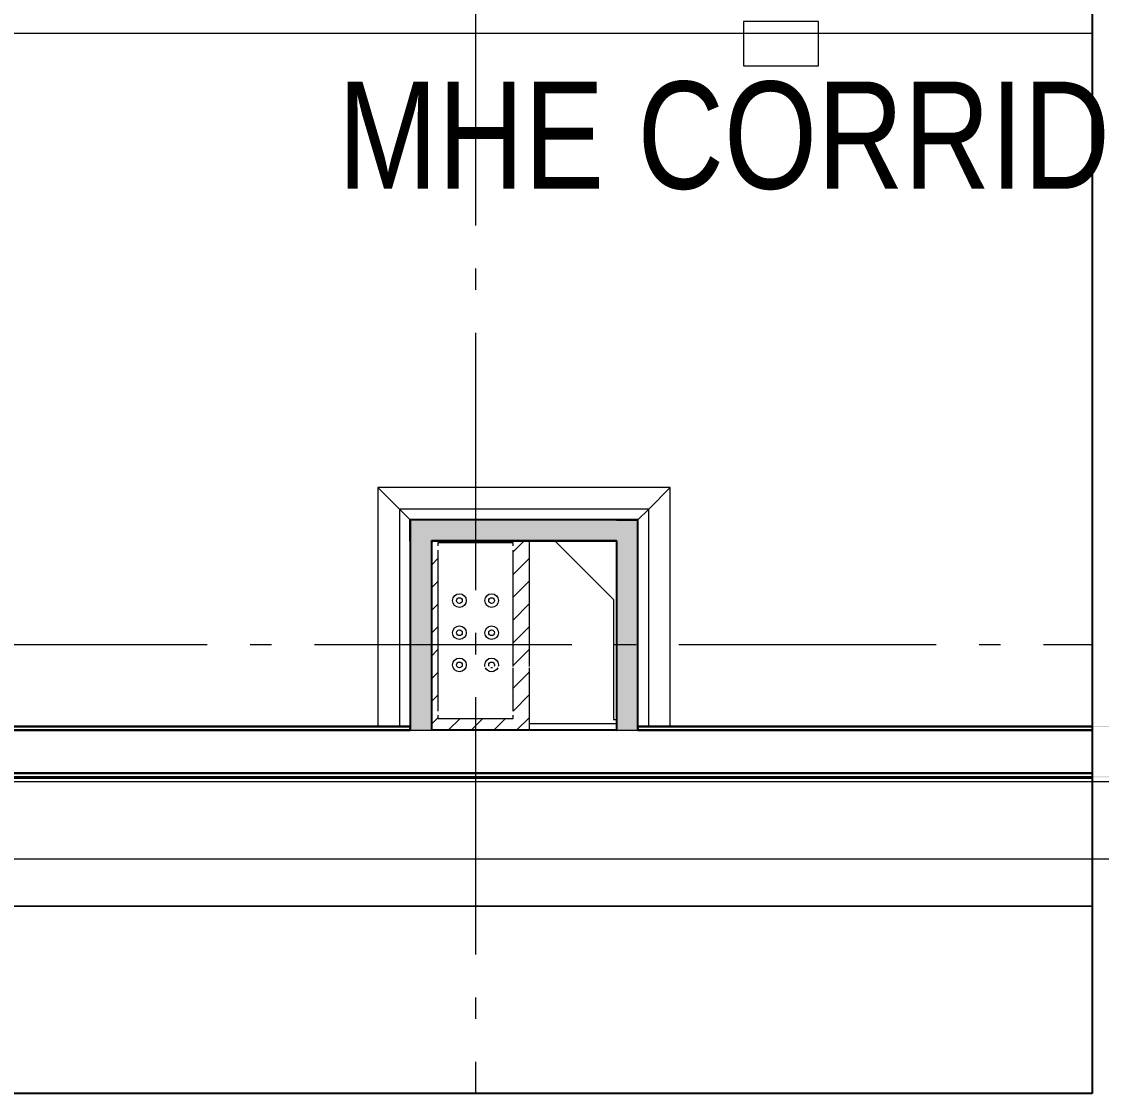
# Model space of a CAD drawing. Header units: millimetres. Extents: x -187347 to 135007, y -6415 to 292048.
# Drawn here: x -23057 to -18021, y -6038 to -1040 of the extents above; entities that cross this region are included whole.
import ezdxf

# ---------------------------------------------------------------- set-up
doc = ezdxf.new("R2010")
doc.units = ezdxf.units.MM
doc.header["$LTSCALE"] = 100
doc.linetypes.add('Z_LINE-CNTR', pattern=[17, 12, -2, 1, -2])
for name, color, linetype, lineweight in [('A-AREA-IDEN', 7, 'Continuous', 5), ('A-FLOR', 7, 'Continuous', 5), ('A-FLOR-IDEN', 11, 'Continuous', 5), ('A-WALL', 7, 'Continuous', 5), ('A-WALL-FNSH', 7, 'Continuous', 5), ('A-WALL-PATT', 7, 'Continuous', 5), ('S-BEAM', 7, 'Continuous', 5), ('S-COLS', 7, 'Continuous', 5), ('S-FSTN', 7, 'Continuous', 5), ('S-GRID', 7, 'Continuous', 5)]:
    doc.layers.add(name, color=color, linetype=linetype, lineweight=lineweight)
doc.layers.add('Tracklength', color=4, linetype='Continuous')
doc.styles.add('Arial_40', font='arial.ttf', dxfattribs={"width": 0.8, "height": 125})

# ---------------------------------------------------------------- blocks, each defined once
blk = doc.blocks.new('OCC_AR_ANN_Floor Tag_Type Mark - Type 1-3173967-BLOCK WORK - GROUND FLOOR PLAN - FOR SITE')
at = {"layer": 'A-FLOR-IDEN'}
for p, q in [((-3.5, 2.06), (-3.5, -2.06)), ((3.5, 2.06), (-3.5, 2.06)), ((3.5, -2.06), (3.5, 2.06)), ((-3.5, -2.06), (3.5, -2.06))]:
    blk.add_line(p, q, dxfattribs=at)
blk = doc.blocks.new('ODE_ST_M3_Base_Plate_Connection___Double_Row_14562_FREE_BOLT_LOD3 - BR630B-V289-BLOCK WORK - GROUND FLOOR PLAN - FOR SITE')
at = {"layer": 'S-FSTN'}
for p, q in [((-181.3, 410), (-181.3, 395)), ((168.7, 410), (-181.3, 410)), ((168.7, 395), (168.7, 410)), ((-181.3, 375), (-181.3, 173)), ((168.7, -375), (168.7, 375)), ((-181.3, 167), (-181.3, -375)), ((-181.3, -395), (-181.3, -410)), ((168.7, -410), (168.7, -395)), ((-181.3, -410), (168.7, -410))]:
    blk.add_line(p, q, dxfattribs=at)
blk = doc.blocks.new('Hex Head - 16mmØ BOLT-9650050-BLOCK WORK - GROUND FLOOR PLAN - FOR SITE')
at = {"layer": 'S-FSTN'}
for radius, start, end in [(31.7, 0, 180), (13.5, 0, 180), (31.7, 180, 360), (13.5, 180, 360)]:
    blk.add_arc((9.5, 0), radius, start, end, dxfattribs=at)
blk = doc.blocks.new('Hex Head - 30mmØ BOLT-30457600-BLOCK WORK - GROUND FLOOR PLAN - FOR SITE')
at = {"layer": 'S-FSTN'}
for radius, start, end in [(31.7, 0, 180), (13.5, 0, 180), (31.7, 180, 360), (13.5, 180, 360)]:
    blk.add_arc((9.5, 0), radius, start, end, dxfattribs=at)
blk = doc.blocks.new('Hex Head - 30mmØ BOLT-V288-BLOCK WORK - GROUND FLOOR PLAN - FOR SITE')
at = {"layer": 'S-FSTN'}
for radius, start, end in [(31.7, 0, 180), (13.5, 0, 180), (31.8, 180, 192.7776), (31.7, 204.3683, 335.6317), (13.5, 180, 210), (13.5, 255, 285), (13.5, 330, 360), (31.7, 347.2224, 360)]:
    blk.add_arc((9.5, 0), radius, start, end, dxfattribs=at)

msp = doc.modelspace()

# ---------------------------------------------------------------- hatches: boundary and pattern name
at = {"layer": 'A-WALL-PATT', "true_color": 0xb8ffa6}
h = msp.add_hatch(color=71, dxfattribs=at)
h.paths.add_polyline_path([(-21244.1, -4325), (-21244.1, -3463), (-21244.9, -3463), (-21244.9, -4325)])
h.paths.add_polyline_path([(-21244.1, -3462.2), (-21244.1, -3363.8), (-21244.9, -3363.8), (-21244.9, -3462.2)])
h = msp.add_hatch(color=71, dxfattribs=at)
h.paths.add_polyline_path([(-20281.1, -3363.8), (-20182.7, -3363.8), (-20182.7, -3363), (-20281.1, -3363)])
h.paths.add_polyline_path([(-21244.1, -3363.8), (-20281.9, -3363.8), (-20281.9, -3363), (-21244.1, -3363)])
at = {"layer": 'A-WALL-PATT'}
h = msp.add_hatch(dxfattribs=at)
h.set_pattern_fill('FP_580', color=256, angle=67.3801, style=0, pattern_type=2)
h.set_pattern_definition([(67.38, (-20759.314, -3443.189), (0.0003, 50.7995), [13.208, -647.192]), (67.38, (-20708.514, -3443.189), (0.0003, 50.79954), [13.208, -647.192]), (67.38, (-20657.714, -3443.188), (0.0003, 50.79954), [13.208, -647.192]), (67.38, (-20606.914, -3443.19), (0.0003, 50.79954), [13.208, -647.192]), (67.38, (-20556.114, -3443.19), (0.0003, 50.79954), [13.208, -647.192]), (112.249, (-20716.643, -3443.189), (0.00024, 50.8004), [12.075, -1195.427]), (112.249, (-20665.842, -3443.19), (0.00024, 50.8004), [12.075, -1195.427]), (112.249, (-20615.042, -3443.189), (0.00024, 50.80037), [12.075, -1195.427]), (112.249, (-20564.243, -3443.19), (0.00024, 50.80037), [12.075, -1195.427]), (112.249, (-20513.442, -3443.189), (0.00024, 50.80037), [12.075, -1195.427]), (112.249, (-20462.642, -3443.19), (0.00024, 50.80037), [12.075, -1195.427]), (112.2491, (-20411.842, -3443.189), (0.00024, 50.80037), [12.075, -1195.427]), (112.2491, (-20361.042, -3443.19), (0.00024, 50.80037), [12.075, -1195.427]), (112.2491, (-20310.242, -3443.189), (0.00024, 50.80037), [12.075, -1195.427]), (247.751, (-20729.342, -3432.013), (-0.0005, 50.8004), [12.075, -1195.427]), (247.751, (-20678.542, -3432.013), (-0.0005, 50.8004), [12.075, -1195.427]), (247.751, (-20627.742, -3432.012), (-0.0005, 50.80037), [12.075, -1195.427]), (247.751, (-20576.942, -3432.013), (-0.0005, 50.80037), [12.075, -1195.427]), (247.751, (-20526.142, -3432.013), (-0.0005, 50.80037), [12.075, -1195.427]), (247.751, (-20475.343, -3432.013), (-0.0005, 50.80037), [12.075, -1195.427]), (247.7511, (-20424.542, -3432.013), (-0.00048, 50.80037), [12.075, -1195.427]), (247.7511, (-20373.742, -3432.013), (-0.00048, 50.80037), [12.075, -1195.427]), (247.7511, (-20322.943, -3432.013), (-0.00048, 50.80037), [12.075, -1195.427]), (292.62, (-20747.122, -3430.997), (-0.00055, 50.79954), [13.208, -647.192]), (292.62, (-20696.322, -3430.997), (-0.00055, 50.79954), [13.208, -647.192]), (292.62, (-20645.523, -3430.997), (-0.00055, 50.79954), [13.208, -647.192]), (292.62, (-20594.722, -3430.997), (-0.00055, 50.79954), [13.208, -647.192]), (292.62, (-20543.922, -3430.997), (-0.00055, 50.79954), [13.208, -647.192]), (81.8701, (-20761.854, -3451.825), (-7e-05, 50.79954), [3.592, -355.618]), (68.1986, (-20761.346, -3448.269), (-0.0002, 50.8005), [5.471, -268.095]), (68.1986, (-20710.547, -3448.27), (-0.0002, 50.8005), [5.471, -268.095]), (291.801, (-20742.042, -3443.189), (0.0004, 50.8005), [5.471, -268.095]), (291.801, (-20691.242, -3443.19), (0.0004, 50.8005), [5.471, -268.095]), (278.1301, (-20740.01, -3448.269), (-0.00017, 50.79954), [3.592, -355.618]), (278.1301, (-20761.854, -3451.825), (-0.00017, 50.79954), [3.592, -355.618]), (296.565, (-20761.347, -3455.38), (-0.0005, 50.7999), [3.408, -110.184]), (315, (-20759.822, -3458.43), (-0.0001, 50.8), [3.592, -68.25]), (326.31, (-20757.282, -3460.97), (-0.0005, 50.8), [1.832, -181.33]), (326.31, (-20706.483, -3460.97), (-0.0005, 50.8), [1.832, -181.33]), (326.31, (-20655.68, -3460.97), (-0.0005, 50.8), [1.832, -181.33]), (341.565, (-20755.76, -3461.985), (0.0002, 50.8), [1.676, -158.967]), (341.565, (-20704.96, -3461.985), (0.0002, 50.7998), [1.676, -158.967]), (341.565, (-20654.16, -3461.985), (0.0002, 50.7998), [1.676, -158.967]), (341.565, (-20754.234, -3462.493), (0.0002, 50.8), [1.676, -158.967]), (341.565, (-20703.434, -3462.493), (0.0002, 50.7998), [1.676, -158.967]), (341.565, (-20652.635, -3462.493), (0.0002, 50.7998), [1.676, -158.967]), (0.0001, (-20752.71, -3463), (-0.0001, 50.8), [4.064, -46.736]), (18.435, (-20748.646, -3463), (-0.0005, 50.8), [1.676, -158.967]), (18.435, (-20697.846, -3463), (-0.0005, 50.7998), [1.676, -158.967]), (18.435, (-20647.046, -3463), (-0.0005, 50.7998), [1.676, -158.967]), (18.435, (-20747.12, -3462.493), (-0.0005, 50.8), [1.676, -158.967]), (18.435, (-20696.32, -3462.493), (-0.0005, 50.7998), [1.676, -158.967]), (18.435, (-20645.52, -3462.493), (-0.0005, 50.7998), [1.676, -158.967]), (33.69, (-20745.6, -3461.985), (0.0002, 50.8), [1.832, -181.33]), (33.69, (-20694.8, -3461.985), (0.0002, 50.8), [1.832, -181.33]), (33.69, (-20643.998, -3461.985), (0.0002, 50.8), [1.832, -181.33]), (45, (-20744.074, -3460.97), (-0.0001, 50.8), [3.592, -68.25]), (63.435, (-20741.534, -3458.43), (0.0003, 50.7999), [3.408, -110.184]), (81.8701, (-20740.01, -3455.381), (-7e-05, 50.79954), [3.592, -355.618]), (81.8701, (-20736.454, -3451.825), (-7e-05, 50.79954), [3.592, -355.618]), (68.1986, (-20735.946, -3448.269), (-0.0002, 50.8005), [5.471, -268.095]), (68.1986, (-20685.146, -3448.268), (-0.0002, 50.8005), [5.471, -268.095]), (291.801, (-20716.643, -3443.189), (0.0004, 50.8005), [5.471, -268.095]), (291.801, (-20665.842, -3443.19), (0.0004, 50.8005), [5.471, -268.095]), (278.1301, (-20714.61, -3448.269), (-0.00017, 50.79954), [3.592, -355.618]), (278.1301, (-20736.454, -3451.825), (-0.00017, 50.79954), [3.592, -355.618]), (296.565, (-20735.946, -3455.381), (-0.0005, 50.7999), [3.408, -110.184]), (315, (-20734.42, -3458.43), (-0.0001, 50.8), [3.592, -68.25]), (326.31, (-20731.882, -3460.97), (-0.0005, 50.8), [1.832, -181.33]), (326.31, (-20681.082, -3460.97), (-0.0005, 50.8), [1.832, -181.33]), (326.31, (-20630.28, -3460.97), (-0.0005, 50.8), [1.832, -181.33]), (341.565, (-20730.36, -3461.985), (0.0002, 50.7998), [1.676, -158.967]), (341.565, (-20679.56, -3461.985), (0.0002, 50.7998), [1.676, -158.967]), (341.565, (-20628.76, -3461.985), (0.0002, 50.7998), [1.676, -158.967]), (341.565, (-20728.834, -3462.493), (0.0002, 50.7998), [1.676, -158.967]), (341.565, (-20678.034, -3462.493), (0.0002, 50.7998), [1.676, -158.967]), (341.565, (-20627.234, -3462.49), (0.0002, 50.7998), [1.676, -158.967]), (0.0001, (-20727.31, -3463), (-0.0001, 50.8), [4.064, -46.736]), (18.435, (-20723.247, -3463), (-0.0005, 50.7998), [1.676, -158.967]), (18.435, (-20672.446, -3463), (-0.0005, 50.7998), [1.676, -158.967]), (18.435, (-20621.646, -3463), (-0.0005, 50.7998), [1.676, -158.967]), (18.435, (-20721.72, -3462.493), (-0.0005, 50.7998), [1.676, -158.967]), (18.435, (-20670.922, -3462.493), (-0.0005, 50.7998), [1.676, -158.967]), (18.435, (-20620.123, -3462.493), (-0.0005, 50.7998), [1.676, -158.967]), (33.69, (-20720.2, -3461.985), (0.0002, 50.8), [1.832, -181.33]), (33.69, (-20669.4, -3461.984), (0.0002, 50.8), [1.832, -181.33]), (33.69, (-20618.6, -3461.985), (0.0002, 50.8), [1.832, -181.33]), (45, (-20718.674, -3460.97), (-0.0001, 50.8), [3.592, -68.25]), (63.435, (-20716.134, -3458.429), (0.0003, 50.7999), [3.408, -110.184]), (81.8701, (-20714.6106, -3455.381), (-7e-05, 50.79954), [3.592, -355.618]), (81.8701, (-20749.1546, -3423.377), (-7e-05, 50.79954), [3.592, -355.618]), (63.435, (-20748.646, -3419.821), (0.0003, 50.7999), [3.408, -110.184]), (45, (-20747.122, -3416.773), (-0.0001, 50.8), [3.592, -68.25]), (33.69, (-20744.58, -3414.233), (0.0002, 50.8), [1.832, -181.33]), (33.69, (-20693.782, -3414.233), (0.0002, 50.8), [1.832, -181.33]), (33.69, (-20642.983, -3414.233), (0.0002, 50.8), [1.832, -181.33]), (18.435, (-20743.06, -3413.217), (-0.0005, 50.8), [1.676, -158.967]), (18.435, (-20692.26, -3413.217), (-0.0005, 50.7998), [1.676, -158.967]), (18.435, (-20641.46, -3413.217), (-0.0005, 50.7998), [1.676, -158.967]), (18.435, (-20741.534, -3412.71), (-0.0005, 50.8), [1.676, -158.967]), (18.435, (-20690.735, -3412.71), (-0.0005, 50.7998), [1.676, -158.967]), (18.435, (-20639.934, -3412.71), (-0.0005, 50.7998), [1.676, -158.967]), (0.0001, (-20740.01, -3412.2), (-0.0001, 50.8), [4.064, -46.736]), (341.565, (-20735.946, -3412.2), (0.0002, 50.8), [1.676, -158.967]), (341.565, (-20685.146, -3412.2), (0.0002, 50.7998), [1.676, -158.967]), (341.565, (-20634.346, -3412.2), (0.0002, 50.7998), [1.676, -158.967]), (341.565, (-20734.42, -3412.71), (0.0002, 50.8), [1.676, -158.967]), (341.565, (-20683.623, -3412.71), (0.0002, 50.7998), [1.676, -158.967]), (341.565, (-20632.82, -3412.71), (0.0002, 50.7998), [1.676, -158.967]), (326.31, (-20732.9, -3413.217), (-0.0005, 50.8), [1.832, -181.33]), (326.31, (-20682.1, -3413.216), (-0.0005, 50.8), [1.832, -181.33]), (326.31, (-20631.3, -3413.217), (-0.0005, 50.8), [1.832, -181.33]), (315, (-20731.374, -3414.233), (-0.0001, 50.8), [3.592, -68.25]), (296.565, (-20728.834, -3416.773), (-0.0005, 50.7999), [3.408, -110.184]), (278.1301, (-20727.3106, -3419.821), (-0.00017, 50.79954), [3.592, -355.618]), (278.1301, (-20749.1546, -3423.377), (-0.00017, 50.79954), [3.592, -355.618]), (290.556, (-20748.646, -3426.933), (-0.0003, 50.8004), [4.34, -429.695]), (290.556, (-20697.846, -3426.933), (-0.0003, 50.8004), [4.34, -429.695]), (290.556, (-20647.046, -3426.933), (-0.0003, 50.8004), [4.34, -429.695]), (68.1986, (-20729.342, -3432.013), (-0.0002, 50.8005), [5.471, -268.095]), (68.1986, (-20678.542, -3432.013), (-0.0002, 50.8005), [5.471, -268.095]), (81.8701, (-20727.31, -3426.9335), (-7e-05, 50.79954), [3.592, -355.618]), (0.0001, (-20763.38, -3412.2), (-0.0001, 50.8), [2.032, -48.768]), (341.565, (-20761.346, -3412.2), (0.0002, 50.8), [1.676, -158.967]), (341.565, (-20710.546, -3412.2), (0.0002, 50.7998), [1.676, -158.967]), (341.565, (-20659.747, -3412.2), (0.0002, 50.7998), [1.676, -158.967]), (341.565, (-20759.82, -3412.71), (0.0002, 50.8), [1.676, -158.967]), (341.565, (-20709.02, -3412.71), (0.0002, 50.7998), [1.676, -158.967]), (341.565, (-20658.222, -3412.71), (0.0002, 50.7998), [1.676, -158.967]), (326.31, (-20758.3, -3413.217), (-0.0005, 50.8), [1.832, -181.33]), (326.31, (-20707.5, -3413.217), (-0.0005, 50.8), [1.832, -181.33]), (326.31, (-20656.698, -3413.217), (-0.0005, 50.8), [1.832, -181.33]), (315, (-20756.774, -3414.233), (-0.0001, 50.8), [3.592, -68.25]), (296.565, (-20754.234, -3416.773), (-0.0005, 50.7999), [3.408, -110.184]), (278.1301, (-20752.71, -3419.821), (-0.00017, 50.79954), [3.592, -355.618]), (69.444, (-20754.234, -3430.997), (7e-05, 50.8004), [4.34, -429.695]), (69.444, (-20703.434, -3430.997), (7e-05, 50.8004), [4.34, -429.695]), (69.444, (-20652.634, -3430.996), (7e-05, 50.8004), [4.34, -429.695]), (81.8701, (-20752.71, -3426.933), (-7e-05, 50.79954), [3.592, -355.618]), (81.8701, (-20723.7544, -3423.3764), (-7e-05, 50.79954), [3.592, -355.618]), (63.435, (-20723.246, -3419.821), (0.0003, 50.7999), [3.408, -110.184]), (45, (-20721.722, -3416.773), (-0.0001, 50.8), [3.592, -68.25]), (33.69, (-20719.18, -3414.233), (0.0002, 50.8), [1.832, -181.33]), (33.69, (-20668.382, -3414.233), (0.0002, 50.8), [1.832, -181.33]), (33.69, (-20617.582, -3414.232), (0.0002, 50.8), [1.832, -181.33]), (18.435, (-20717.66, -3413.217), (-0.0005, 50.7998), [1.676, -158.967]), (18.435, (-20666.86, -3413.217), (-0.0005, 50.7998), [1.676, -158.967]), (18.435, (-20616.06, -3413.216), (-0.0005, 50.7998), [1.676, -158.967]), (18.435, (-20716.134, -3412.71), (-0.0005, 50.7998), [1.676, -158.967]), (18.435, (-20665.334, -3412.71), (-0.0005, 50.7998), [1.676, -158.967]), (18.435, (-20614.534, -3412.71), (-0.0005, 50.7998), [1.676, -158.967]), (0.0001, (-20714.61, -3412.2), (-0.0001, 50.8), [2.032, -48.768]), (278.1301, (-20723.7544, -3423.3764), (-0.00017, 50.79954), [3.592, -355.618]), (291.801, (-20723.246, -3426.933), (0.0004, 50.8005), [5.471, -268.095]), (291.801, (-20672.447, -3426.933), (0.0004, 50.8005), [5.471, -268.095])])
h.paths.add_polyline_path([(-20281.1, -3462.2), (-20281.1, -3363.8), (-21244.1, -3363.8), (-21244.1, -3462.2), (-20281.9, -3462.2)])
h = msp.add_hatch(dxfattribs=at)
h.set_pattern_fill('FP_581', color=256, angle=67.3801, style=0, pattern_type=2)
h.set_pattern_definition([(337.38, (-20262.066, -3858.065), (50.79954, -0.0003), [13.208, -647.192]), (337.38, (-20262.066, -3908.865), (50.79954, -0.0003), [13.208, -647.192]), (337.38, (-20262.066, -3959.665), (50.79954, -0.0003), [13.208, -647.192]), (337.38, (-20262.066, -4010.464), (50.79954, -0.0003), [13.208, -647.192]), (337.38, (-20262.066, -4061.265), (50.79954, -0.0003), [13.208, -647.192]), (22.249, (-20262.066, -3900.737), (50.8004, -0.00024), [12.075, -1195.427]), (22.249, (-20262.066, -3951.536), (50.8004, -0.00024), [12.075, -1195.427]), (22.249, (-20262.066, -4002.337), (50.80037, -0.00024), [12.075, -1195.427]), (22.249, (-20262.067, -4053.137), (50.80037, -0.00024), [12.075, -1195.427]), (22.249, (-20262.066, -4103.937), (50.80037, -0.00024), [12.075, -1195.427]), (22.249, (-20262.067, -4154.737), (50.80037, -0.00024), [12.075, -1195.427]), (22.2491, (-20262.066, -4205.537), (50.80037, -0.00024), [12.075, -1195.427]), (22.2491, (-20262.066, -4256.337), (50.80037, -0.00024), [12.075, -1195.427]), (22.2491, (-20262.066, -4307.137), (50.80037, -0.00024), [12.075, -1195.427]), (157.751, (-20250.89, -3888.037), (50.8004, 0.0005), [12.075, -1195.427]), (157.751, (-20250.89, -3938.837), (50.8004, 0.0005), [12.075, -1195.427]), (157.751, (-20250.89, -3989.637), (50.80037, 0.0005), [12.075, -1195.427]), (157.751, (-20250.89, -4040.436), (50.80037, 0.0005), [12.075, -1195.427]), (157.751, (-20250.89, -4091.237), (50.80037, 0.0005), [12.075, -1195.427]), (157.751, (-20250.89, -4142.037), (50.80037, 0.0005), [12.075, -1195.427]), (157.7511, (-20250.89, -4192.836), (50.80037, 0.00048), [12.075, -1195.427]), (157.7511, (-20250.89, -4243.637), (50.80037, 0.00048), [12.075, -1195.427]), (157.7511, (-20250.89, -4294.437), (50.80037, 0.00048), [12.075, -1195.427]), (202.62, (-20249.874, -3870.257), (50.79954, 0.00055), [13.208, -647.192]), (202.62, (-20249.874, -3921.057), (50.79954, 0.00055), [13.208, -647.192]), (202.62, (-20249.874, -3971.857), (50.79954, 0.00055), [13.208, -647.192]), (202.62, (-20249.874, -4022.656), (50.79954, 0.00055), [13.208, -647.192]), (202.62, (-20249.874, -4073.457), (50.79954, 0.00055), [13.208, -647.192]), (351.8701, (-20270.7024, -3855.5254), (50.79954, 7e-05), [3.592, -355.618]), (338.198, (-20267.146, -3856.033), (50.8005, -0.0002), [5.471, -268.095]), (338.198, (-20267.147, -3906.833), (50.8005, -0.0002), [5.471, -268.095]), (201.801, (-20262.066, -3875.337), (50.8005, -0.0004), [5.471, -268.095]), (201.801, (-20262.066, -3926.137), (50.8005, -0.0004), [5.471, -268.095]), (188.1301, (-20267.1464, -3877.3694), (50.79954, 0.00017), [3.592, -355.618]), (188.1301, (-20270.7024, -3855.5254), (50.79954, 0.00017), [3.592, -355.618]), (206.565, (-20274.258, -3856.033), (50.7999, 0.0005), [3.408, -110.184]), (225, (-20277.306, -3857.557), (50.8, 0.0001), [3.592, -68.25]), (236.31, (-20279.846, -3860.097), (50.8, 0.0005), [1.832, -181.33]), (236.31, (-20279.847, -3910.897), (50.8, 0.0005), [1.832, -181.33]), (236.31, (-20279.846, -3961.697), (50.8, 0.0005), [1.832, -181.33]), (251.565, (-20280.86, -3861.62), (50.8, -0.0002), [1.676, -158.967]), (251.565, (-20280.86, -3912.42), (50.7998, -0.0002), [1.676, -158.967]), (251.565, (-20280.86, -3963.22), (50.7998, -0.0002), [1.676, -158.967]), (251.565, (-20281.37, -3863.144), (50.8, -0.0002), [1.676, -158.967]), (251.565, (-20281.37, -3913.945), (50.7998, -0.0002), [1.676, -158.967]), (251.565, (-20281.37, -3964.745), (50.7998, -0.0002), [1.676, -158.967]), (270, (-20281.88, -3864.67), (50.8, 0.0001), [4.064, -46.736]), (288.435, (-20281.88, -3868.733), (50.8, 0.0005), [1.676, -158.967]), (288.435, (-20281.88, -3919.533), (50.7998, 0.0005), [1.676, -158.967]), (288.435, (-20281.88, -3970.333), (50.7998, 0.0005), [1.676, -158.967]), (288.435, (-20281.37, -3870.257), (50.8, 0.0005), [1.676, -158.967]), (288.435, (-20281.37, -3921.057), (50.7998, 0.0005), [1.676, -158.967]), (288.435, (-20281.37, -3971.857), (50.7998, 0.0005), [1.676, -158.967]), (303.69, (-20280.862, -3871.78), (50.8, -0.0002), [1.832, -181.33]), (303.69, (-20280.863, -3922.58), (50.8, -0.0002), [1.832, -181.33]), (303.69, (-20280.86, -3973.38), (50.8, -0.0002), [1.832, -181.33]), (315, (-20279.846, -3873.305), (50.8, 0.0001), [3.592, -68.25]), (333.435, (-20277.306, -3875.844), (50.7999, -0.0003), [3.408, -110.184]), (351.8701, (-20274.258, -3877.369), (50.79954, 7e-05), [3.592, -355.618]), (351.8701, (-20270.7026, -3880.925), (50.79954, 7e-05), [3.592, -355.618]), (338.198, (-20267.146, -3881.433), (50.8005, -0.0002), [5.471, -268.095]), (338.198, (-20267.146, -3932.233), (50.8005, -0.0002), [5.471, -268.095]), (201.801, (-20262.066, -3900.737), (50.8005, -0.0004), [5.471, -268.095]), (201.801, (-20262.066, -3951.536), (50.8005, -0.0004), [5.471, -268.095]), (188.1301, (-20267.1466, -3902.769), (50.79954, 0.00017), [3.592, -355.618]), (188.1301, (-20270.7026, -3880.925), (50.79954, 0.00017), [3.592, -355.618]), (206.565, (-20274.258, -3881.433), (50.7999, 0.0005), [3.408, -110.184]), (225, (-20277.306, -3882.957), (50.8, 0.0001), [3.592, -68.25]), (236.31, (-20279.846, -3885.497), (50.8, 0.0005), [1.832, -181.33]), (236.31, (-20279.846, -3936.297), (50.8, 0.0005), [1.832, -181.33]), (236.31, (-20279.846, -3987.097), (50.8, 0.0005), [1.832, -181.33]), (251.565, (-20280.862, -3887.02), (50.7998, -0.0002), [1.676, -158.967]), (251.565, (-20280.86, -3937.82), (50.7998, -0.0002), [1.676, -158.967]), (251.565, (-20280.863, -3988.62), (50.7998, -0.0002), [1.676, -158.967]), (251.565, (-20281.37, -3888.545), (50.7998, -0.0002), [1.676, -158.967]), (251.565, (-20281.37, -3939.345), (50.7998, -0.0002), [1.676, -158.967]), (251.565, (-20281.37, -3990.145), (50.7998, -0.0002), [1.676, -158.967]), (270, (-20281.88, -3890.07), (50.8, 0.0001), [4.064, -46.736]), (288.435, (-20281.88, -3894.133), (50.7998, 0.0005), [1.676, -158.967]), (288.435, (-20281.88, -3944.93), (50.7998, 0.0005), [1.676, -158.967]), (288.435, (-20281.88, -3995.733), (50.7998, 0.0005), [1.676, -158.967]), (288.435, (-20281.37, -3895.657), (50.7998, 0.0005), [1.676, -158.967]), (288.435, (-20281.37, -3946.457), (50.7998, 0.0005), [1.676, -158.967]), (288.435, (-20281.37, -3997.257), (50.7998, 0.0005), [1.676, -158.967]), (303.69, (-20280.862, -3897.18), (50.8, -0.0002), [1.832, -181.33]), (303.69, (-20280.86, -3947.98), (50.8, -0.0002), [1.832, -181.33]), (303.69, (-20280.862, -3998.78), (50.8, -0.0002), [1.832, -181.33]), (315, (-20279.846, -3898.705), (50.8, 0.0001), [3.592, -68.25]), (333.435, (-20277.306, -3901.245), (50.7999, -0.0003), [3.408, -110.184]), (351.8701, (-20274.2585, -3902.769), (50.79954, 7e-05), [3.592, -355.618]), (351.8701, (-20242.2545, -3868.225), (50.79954, 7e-05), [3.592, -355.618]), (333.435, (-20238.698, -3868.733), (50.7999, -0.0003), [3.408, -110.184]), (315, (-20235.65, -3870.257), (50.8, 0.0001), [3.592, -68.25]), (303.69, (-20233.11, -3872.796), (50.8, -0.0002), [1.832, -181.33]), (303.69, (-20233.11, -3923.597), (50.8, -0.0002), [1.832, -181.33]), (303.69, (-20233.11, -3974.397), (50.8, -0.0002), [1.832, -181.33]), (288.435, (-20232.094, -3874.32), (50.8, 0.0005), [1.676, -158.967]), (288.435, (-20232.094, -3925.12), (50.7998, 0.0005), [1.676, -158.967]), (288.435, (-20232.095, -3975.92), (50.7998, 0.0005), [1.676, -158.967]), (288.435, (-20231.586, -3875.845), (50.8, 0.0005), [1.676, -158.967]), (288.435, (-20231.586, -3926.645), (50.7998, 0.0005), [1.676, -158.967]), (288.435, (-20231.586, -3977.444), (50.7998, 0.0005), [1.676, -158.967]), (270, (-20231.08, -3877.37), (50.8, 0.0001), [4.064, -46.736]), (251.565, (-20231.08, -3881.433), (50.8, -0.0002), [1.676, -158.967]), (251.565, (-20231.08, -3932.233), (50.7998, -0.0002), [1.676, -158.967]), (251.565, (-20231.08, -3983.033), (50.7998, -0.0002), [1.676, -158.967]), (251.565, (-20231.586, -3882.957), (50.7998, -0.0002), [1.676, -158.967]), (251.565, (-20231.587, -3933.757), (50.7998, -0.0002), [1.676, -158.967]), (251.565, (-20231.586, -3984.557), (50.7998, -0.0002), [1.676, -158.967]), (236.31, (-20232.094, -3884.48), (50.8, 0.0005), [1.832, -181.33]), (236.31, (-20232.094, -3935.28), (50.8, 0.0005), [1.832, -181.33]), (236.31, (-20232.094, -3986.08), (50.8, 0.0005), [1.832, -181.33]), (225, (-20233.11, -3886.004), (50.8, 0.0001), [3.592, -68.25]), (206.565, (-20235.65, -3888.545), (50.7999, 0.0005), [3.408, -110.184]), (188.1301, (-20238.6985, -3890.069), (50.79954, 0.00017), [3.592, -355.618]), (188.1301, (-20242.2545, -3868.225), (50.79954, 0.00017), [3.592, -355.618]), (200.556, (-20245.81, -3868.733), (50.8004, 0.0003), [4.34, -429.695]), (200.556, (-20245.81, -3919.533), (50.8004, 0.0003), [4.34, -429.695]), (200.556, (-20245.81, -3970.333), (50.8004, 0.0003), [4.34, -429.695]), (338.198, (-20250.89, -3888.037), (50.8005, -0.0002), [5.471, -268.095]), (338.198, (-20250.89, -3938.837), (50.8005, -0.0002), [5.471, -268.095]), (351.8701, (-20245.8104, -3890.0684), (50.79954, 7e-05), [3.592, -355.618]), (270, (-20231.08, -3854), (50.8, 0.0001), [2.032, -48.768]), (251.565, (-20231.08, -3856.03), (50.8, -0.0002), [1.676, -158.967]), (251.565, (-20231.08, -3906.833), (50.7998, -0.0002), [1.676, -158.967]), (251.565, (-20231.08, -3957.633), (50.7998, -0.0002), [1.676, -158.967]), (251.565, (-20231.586, -3857.557), (50.8, -0.0002), [1.676, -158.967]), (251.565, (-20231.586, -3908.357), (50.7998, -0.0002), [1.676, -158.967]), (251.565, (-20231.586, -3959.157), (50.7998, -0.0002), [1.676, -158.967]), (236.31, (-20232.094, -3859.08), (50.8, 0.0005), [1.832, -181.33]), (236.31, (-20232.095, -3909.88), (50.8, 0.0005), [1.832, -181.33]), (236.31, (-20232.094, -3960.68), (50.8, 0.0005), [1.832, -181.33]), (225, (-20233.11, -3860.605), (50.8, 0.0001), [3.592, -68.25]), (206.565, (-20235.65, -3863.145), (50.7999, 0.0005), [3.408, -110.184]), (188.1301, (-20238.698, -3864.669), (50.79954, 0.00017), [3.592, -355.618]), (339.444, (-20249.874, -3863.145), (50.8004, -7e-05), [4.34, -429.695]), (339.444, (-20249.874, -3913.945), (50.8004, -7e-05), [4.34, -429.695]), (339.444, (-20249.874, -3964.745), (50.8004, -7e-05), [4.34, -429.695]), (351.8701, (-20245.81, -3864.6686), (50.79954, 7e-05), [3.592, -355.618]), (351.8701, (-20242.254, -3893.625), (50.79954, 7e-05), [3.592, -355.618]), (333.435, (-20238.698, -3894.132), (50.7999, -0.0003), [3.408, -110.184]), (315, (-20235.65, -3895.657), (50.8, 0.0001), [3.592, -68.25]), (303.69, (-20233.11, -3898.197), (50.8, -0.0002), [1.832, -181.33]), (303.69, (-20233.11, -3948.997), (50.8, -0.0002), [1.832, -181.33]), (303.69, (-20233.11, -3999.797), (50.8, -0.0002), [1.832, -181.33]), (288.435, (-20232.094, -3899.72), (50.7998, 0.0005), [1.676, -158.967]), (288.435, (-20232.094, -3950.52), (50.7998, 0.0005), [1.676, -158.967]), (288.435, (-20232.094, -4001.32), (50.7998, 0.0005), [1.676, -158.967]), (288.435, (-20231.586, -3901.245), (50.7998, 0.0005), [1.676, -158.967]), (288.435, (-20231.586, -3952.045), (50.7998, 0.0005), [1.676, -158.967]), (288.435, (-20231.586, -4002.845), (50.7998, 0.0005), [1.676, -158.967]), (270, (-20231.08, -3902.77), (50.8, 0.0001), [2.032, -48.768]), (188.1301, (-20242.254, -3893.625), (50.79954, 0.00017), [3.592, -355.618]), (201.801, (-20245.81, -3894.133), (50.8005, -0.0004), [5.471, -268.095]), (201.801, (-20245.81, -3944.933), (50.8005, -0.0004), [5.471, -268.095])])
h.paths.add_polyline_path([(-20182.7, -4345), (-20182.7, -3363.8), (-20281.1, -3363.8), (-20281.1, -4345)])
at = {"layer": 'A-WALL-PATT', "true_color": 0xb8ffa6}
for points in [[(-20182.7, -4325), (-20181.9, -4325), (-20181.9, -3363.8), (-20182.7, -3363.8), (-20182.7, -3886.2)], [(-20281.9, -3463), (-20281.9, -3462.2), (-21145.7, -3462.2), (-21144.9, -3463), (-20684.9, -3463)], [(-21144.9, -4345), (-21144.9, -3463), (-21145.7, -3463), (-21145.7, -4345)], [(-20281.9, -4345), (-20281.1, -4345), (-20281.1, -3462.2), (-20281.9, -3463), (-20281.9, -3886.2)]]:
    msp.add_hatch(color=71, dxfattribs=at).paths.add_polyline_path(points)
at = {"layer": 'A-WALL-PATT'}
h = msp.add_hatch(dxfattribs=at)
h.set_pattern_fill('FP_579', color=256, angle=67.3801, style=0, pattern_type=2)
h.set_pattern_definition([(157.38, (-21164.69, -3899.937), (-50.7995, 0.0003), [13.208, -647.192]), (157.38, (-21164.69, -3849.136), (-50.79954, 0.0003), [13.208, -647.192]), (157.38, (-21164.69, -3798.337), (-50.79954, 0.0003), [13.208, -647.192]), (157.38, (-21164.69, -3747.537), (-50.79954, 0.0003), [13.208, -647.192]), (157.38, (-21164.69, -3696.737), (-50.79954, 0.0003), [13.208, -647.192]), (202.249, (-21164.69, -3857.265), (-50.8004, 0.00024), [12.075, -1195.427]), (202.249, (-21164.69, -3806.465), (-50.8004, 0.00024), [12.075, -1195.427]), (202.249, (-21164.69, -3755.665), (-50.8004, 0.00024), [12.075, -1195.427]), (202.249, (-21164.69, -3704.865), (-50.80037, 0.00024), [12.075, -1195.427]), (202.249, (-21164.69, -3654.065), (-50.80037, 0.00024), [12.075, -1195.427]), (202.249, (-21164.69, -3603.265), (-50.80037, 0.00024), [12.075, -1195.427]), (202.249, (-21164.69, -3552.465), (-50.80037, 0.00024), [12.075, -1195.427]), (202.2491, (-21164.69, -3501.665), (-50.80037, 0.00024), [12.075, -1195.427]), (202.2491, (-21164.69, -3450.865), (-50.80037, 0.00024), [12.075, -1195.427]), (337.751, (-21175.866, -3869.965), (-50.8004, -0.0005), [12.075, -1195.427]), (337.751, (-21175.866, -3819.164), (-50.8004, -0.0005), [12.075, -1195.427]), (337.751, (-21175.866, -3768.365), (-50.8004, -0.0005), [12.075, -1195.427]), (337.751, (-21175.866, -3717.565), (-50.80037, -0.0005), [12.075, -1195.427]), (337.751, (-21175.866, -3666.765), (-50.80037, -0.0005), [12.075, -1195.427]), (337.751, (-21175.866, -3615.965), (-50.80037, -0.0005), [12.075, -1195.427]), (337.751, (-21175.866, -3565.165), (-50.80037, -0.0005), [12.075, -1195.427]), (337.7511, (-21175.866, -3514.365), (-50.80037, -0.00048), [12.075, -1195.427]), (337.7511, (-21175.866, -3463.565), (-50.80037, -0.00048), [12.075, -1195.427]), (22.62, (-21176.882, -3887.745), (-50.7995, -0.00055), [13.208, -647.192]), (22.62, (-21176.882, -3836.945), (-50.79954, -0.00055), [13.208, -647.192]), (22.62, (-21176.882, -3786.145), (-50.79954, -0.00055), [13.208, -647.192]), (22.62, (-21176.882, -3735.345), (-50.79954, -0.00055), [13.208, -647.192]), (22.62, (-21176.882, -3684.545), (-50.79954, -0.00055), [13.208, -647.192]), (171.8701, (-21156.054, -3902.477), (-50.79954, -7e-05), [3.592, -355.618]), (158.198, (-21159.61, -3901.97), (-50.8005, 0.0002), [5.471, -268.095]), (158.198, (-21159.61, -3851.169), (-50.8005, 0.0002), [5.471, -268.095]), (21.801, (-21164.69, -3882.665), (-50.8005, 0.0004), [5.471, -268.095]), (21.801, (-21164.69, -3831.865), (-50.8005, 0.0004), [5.471, -268.095]), (8.1301, (-21159.61, -3880.633), (-50.79954, -0.00017), [3.592, -355.618]), (8.1301, (-21156.054, -3902.477), (-50.79954, -0.00017), [3.592, -355.618]), (26.565, (-21152.498, -3901.97), (-50.7999, -0.0005), [3.408, -110.184]), (45, (-21149.45, -3900.445), (-50.8, -0.0001), [3.592, -68.25]), (56.31, (-21146.91, -3897.905), (-50.8, -0.0005), [1.832, -181.33]), (56.31, (-21146.91, -3847.105), (-50.8, -0.0005), [1.832, -181.33]), (56.31, (-21146.91, -3796.305), (-50.8, -0.0005), [1.832, -181.33]), (71.565, (-21145.895, -3896.38), (-50.8, 0.0002), [1.676, -158.967]), (71.565, (-21145.894, -3845.58), (-50.8, 0.0002), [1.676, -158.967]), (71.565, (-21145.894, -3794.78), (-50.7998, 0.0002), [1.676, -158.967]), (71.565, (-21145.386, -3894.857), (-50.8, 0.0002), [1.676, -158.967]), (71.565, (-21145.386, -3844.057), (-50.8, 0.0002), [1.676, -158.967]), (71.565, (-21145.386, -3793.257), (-50.7998, 0.0002), [1.676, -158.967]), (90, (-21144.88, -3893.333), (-50.8, -0.0001), [4.064, -46.736]), (108.435, (-21144.88, -3889.27), (-50.8, -0.0005), [1.676, -158.967]), (108.435, (-21144.88, -3838.47), (-50.8, -0.0005), [1.676, -158.967]), (108.435, (-21144.88, -3787.67), (-50.7998, -0.0005), [1.676, -158.967]), (108.435, (-21145.386, -3887.745), (-50.8, -0.0005), [1.676, -158.967]), (108.435, (-21145.387, -3836.945), (-50.8, -0.0005), [1.676, -158.967]), (108.435, (-21145.386, -3786.145), (-50.7998, -0.0005), [1.676, -158.967]), (123.69, (-21145.894, -3886.22), (-50.8, 0.0002), [1.832, -181.33]), (123.69, (-21145.894, -3835.42), (-50.8, 0.0002), [1.832, -181.33]), (123.69, (-21145.894, -3784.62), (-50.8, 0.0002), [1.832, -181.33]), (135, (-21146.91, -3884.697), (-50.8, -0.0001), [3.592, -68.25]), (153.435, (-21149.45, -3882.157), (-50.7999, 0.0003), [3.408, -110.184]), (171.8701, (-21152.4984, -3880.6324), (-50.79954, -7e-05), [3.592, -355.618]), (171.8701, (-21156.0546, -3877.077), (-50.79954, -7e-05), [3.592, -355.618]), (158.198, (-21159.61, -3876.568), (-50.8005, 0.0002), [5.471, -268.095]), (158.198, (-21159.61, -3825.769), (-50.8005, 0.0002), [5.471, -268.095]), (21.801, (-21164.69, -3857.265), (-50.8005, 0.0004), [5.471, -268.095]), (21.801, (-21164.69, -3806.465), (-50.8005, 0.0004), [5.471, -268.095]), (8.1301, (-21159.6106, -3855.233), (-50.79954, -0.00017), [3.592, -355.618]), (8.1301, (-21156.0546, -3877.077), (-50.79954, -0.00017), [3.592, -355.618]), (26.565, (-21152.499, -3876.569), (-50.7999, -0.0005), [3.408, -110.184]), (45, (-21149.45, -3875.045), (-50.8, -0.0001), [3.592, -68.25]), (56.31, (-21146.91, -3872.504), (-50.8, -0.0005), [1.832, -181.33]), (56.31, (-21146.91, -3821.705), (-50.8, -0.0005), [1.832, -181.33]), (56.31, (-21146.91, -3770.905), (-50.8, -0.0005), [1.832, -181.33]), (71.565, (-21145.894, -3870.98), (-50.8, 0.0002), [1.676, -158.967]), (71.565, (-21145.894, -3820.18), (-50.7998, 0.0002), [1.676, -158.967]), (71.565, (-21145.894, -3769.38), (-50.7998, 0.0002), [1.676, -158.967]), (71.565, (-21145.386, -3869.457), (-50.8, 0.0002), [1.676, -158.967]), (71.565, (-21145.386, -3818.656), (-50.7998, 0.0002), [1.676, -158.967]), (71.565, (-21145.386, -3767.857), (-50.7998, 0.0002), [1.676, -158.967]), (90, (-21144.88, -3867.933), (-50.8, -0.0001), [4.064, -46.736]), (108.435, (-21144.88, -3863.87), (-50.8, -0.0005), [1.676, -158.967]), (108.435, (-21144.88, -3813.07), (-50.7998, -0.0005), [1.676, -158.967]), (108.435, (-21144.88, -3762.27), (-50.7998, -0.0005), [1.676, -158.967]), (108.435, (-21145.386, -3862.345), (-50.8, -0.0005), [1.676, -158.967]), (108.435, (-21145.386, -3811.545), (-50.7998, -0.0005), [1.676, -158.967]), (108.435, (-21145.386, -3760.745), (-50.7998, -0.0005), [1.676, -158.967]), (123.69, (-21145.894, -3860.82), (-50.8, 0.0002), [1.832, -181.33]), (123.69, (-21145.894, -3810.02), (-50.8, 0.0002), [1.832, -181.33]), (123.69, (-21145.894, -3759.22), (-50.8, 0.0002), [1.832, -181.33]), (135, (-21146.91, -3859.296), (-50.8, -0.0001), [3.592, -68.25]), (153.435, (-21149.45, -3856.757), (-50.7999, 0.0003), [3.408, -110.184]), (171.8701, (-21152.498, -3855.2326), (-50.79954, -7e-05), [3.592, -355.618]), (171.8701, (-21184.502, -3889.7766), (-50.79954, -7e-05), [3.592, -355.618]), (153.435, (-21188.059, -3889.269), (-50.7999, 0.0003), [3.408, -110.184]), (135, (-21191.106, -3887.745), (-50.8, -0.0001), [3.592, -68.25]), (123.69, (-21193.646, -3885.205), (-50.8, 0.0002), [1.832, -181.33]), (123.69, (-21193.646, -3834.405), (-50.8, 0.0002), [1.832, -181.33]), (123.69, (-21193.646, -3783.605), (-50.8, 0.0002), [1.832, -181.33]), (108.435, (-21194.66, -3883.68), (-50.8, -0.0005), [1.676, -158.967]), (108.435, (-21194.66, -3832.88), (-50.8, -0.0005), [1.676, -158.967]), (108.435, (-21194.66, -3782.08), (-50.7998, -0.0005), [1.676, -158.967]), (108.435, (-21195.17, -3882.157), (-50.8, -0.0005), [1.676, -158.967]), (108.435, (-21195.17, -3831.357), (-50.8, -0.0005), [1.676, -158.967]), (108.435, (-21195.17, -3780.557), (-50.7998, -0.0005), [1.676, -158.967]), (90, (-21195.68, -3880.633), (-50.8, -0.0001), [4.064, -46.736]), (71.565, (-21195.68, -3876.57), (-50.8, 0.0002), [1.676, -158.967]), (71.565, (-21195.68, -3825.77), (-50.7998, 0.0002), [1.676, -158.967]), (71.565, (-21195.68, -3774.97), (-50.7998, 0.0002), [1.676, -158.967]), (71.565, (-21195.17, -3875.045), (-50.8, 0.0002), [1.676, -158.967]), (71.565, (-21195.17, -3824.245), (-50.7998, 0.0002), [1.676, -158.967]), (71.565, (-21195.17, -3773.445), (-50.7998, 0.0002), [1.676, -158.967]), (56.31, (-21194.662, -3873.52), (-50.8, -0.0005), [1.832, -181.33]), (56.31, (-21194.662, -3822.72), (-50.8, -0.0005), [1.832, -181.33]), (56.31, (-21194.66, -3771.92), (-50.8, -0.0005), [1.832, -181.33]), (45, (-21193.646, -3871.997), (-50.8, -0.0001), [3.592, -68.25]), (26.565, (-21191.106, -3869.457), (-50.7999, -0.0005), [3.408, -110.184]), (8.1301, (-21188.058, -3867.9326), (-50.79954, -0.00017), [3.592, -355.618]), (8.1301, (-21184.502, -3889.7766), (-50.79954, -0.00017), [3.592, -355.618]), (20.556, (-21180.947, -3889.27), (-50.8004, -0.0003), [4.34, -429.695]), (20.556, (-21180.946, -3838.469), (-50.8004, -0.0003), [4.34, -429.695]), (20.556, (-21180.947, -3787.669), (-50.8004, -0.0003), [4.34, -429.695]), (158.198, (-21175.866, -3869.965), (-50.8005, 0.0002), [5.471, -268.095]), (158.198, (-21175.866, -3819.164), (-50.8005, 0.0002), [5.471, -268.095]), (171.8701, (-21180.946, -3867.933), (-50.79954, -7e-05), [3.592, -355.618]), (90, (-21195.68, -3904), (-50.8, -0.0001), [2.032, -48.768]), (71.565, (-21195.68, -3901.97), (-50.8, 0.0002), [1.676, -158.967]), (71.565, (-21195.68, -3851.17), (-50.8, 0.0002), [1.676, -158.967]), (71.565, (-21195.68, -3800.37), (-50.7998, 0.0002), [1.676, -158.967]), (71.565, (-21195.17, -3900.445), (-50.8, 0.0002), [1.676, -158.967]), (71.565, (-21195.17, -3849.644), (-50.8, 0.0002), [1.676, -158.967]), (71.565, (-21195.17, -3798.845), (-50.7998, 0.0002), [1.676, -158.967]), (56.31, (-21194.66, -3898.92), (-50.8, -0.0005), [1.832, -181.33]), (56.31, (-21194.662, -3848.12), (-50.8, -0.0005), [1.832, -181.33]), (56.31, (-21194.66, -3797.32), (-50.8, -0.0005), [1.832, -181.33]), (45, (-21193.647, -3897.397), (-50.8, -0.0001), [3.592, -68.25]), (26.565, (-21191.106, -3894.857), (-50.7999, -0.0005), [3.408, -110.184]), (8.1301, (-21188.0584, -3893.3324), (-50.79954, -0.00017), [3.592, -355.618]), (159.444, (-21176.882, -3894.857), (-50.8004, 7e-05), [4.34, -429.695]), (159.444, (-21176.882, -3844.056), (-50.8004, 7e-05), [4.34, -429.695]), (159.444, (-21176.882, -3793.257), (-50.8004, 7e-05), [4.34, -429.695]), (171.8701, (-21180.9465, -3893.333), (-50.79954, -7e-05), [3.592, -355.618]), (171.8701, (-21184.502, -3864.377), (-50.79954, -7e-05), [3.592, -355.618]), (153.435, (-21188.058, -3863.87), (-50.7999, 0.0003), [3.408, -110.184]), (135, (-21191.106, -3862.344), (-50.8, -0.0001), [3.592, -68.25]), (123.69, (-21193.646, -3859.805), (-50.8, 0.0002), [1.832, -181.33]), (123.69, (-21193.646, -3809.004), (-50.8, 0.0002), [1.832, -181.33]), (123.69, (-21193.646, -3758.205), (-50.8, 0.0002), [1.832, -181.33]), (108.435, (-21194.66, -3858.28), (-50.8, -0.0005), [1.676, -158.967]), (108.435, (-21194.662, -3807.48), (-50.7998, -0.0005), [1.676, -158.967]), (108.435, (-21194.66, -3756.68), (-50.7998, -0.0005), [1.676, -158.967]), (108.435, (-21195.17, -3856.757), (-50.8, -0.0005), [1.676, -158.967]), (108.435, (-21195.17, -3805.957), (-50.7998, -0.0005), [1.676, -158.967]), (108.435, (-21195.17, -3755.157), (-50.7998, -0.0005), [1.676, -158.967]), (90, (-21195.68, -3855.233), (-50.8, -0.0001), [2.032, -48.768]), (8.1301, (-21184.502, -3864.377), (-50.79954, -0.00017), [3.592, -355.618]), (21.801, (-21180.946, -3863.87), (-50.8005, 0.0004), [5.471, -268.095]), (21.801, (-21180.946, -3813.069), (-50.8005, 0.0004), [5.471, -268.095])])
h.paths.add_polyline_path([(-21244.1, -4345), (-21145.7, -4345), (-21145.7, -3462.2), (-21244.1, -3462.2), (-21244.1, -4330)])
at = {"layer": 'A-WALL-PATT', "true_color": 0xff8040}
for points in [[(-21425.6, -4330), (-21244.1, -4330), (-21244.1, -4325), (-26635.7, -4325), (-26635.7, -4330), (-24388.2, -4330)], [(-15697.9, -4330), (-15697.1, -4330), (-15697.1, -4325), (-20182.7, -4325), (-20182.7, -4330), (-16981.7, -4330)], [(-16981.7, -4565), (-16609.9, -4565), (-16609.9, -4560), (-27339.9, -4560), (-27339.9, -4565), (-18463, -4565)]]:
    msp.add_hatch(color=11, dxfattribs=at).paths.add_polyline_path(points)
at = {"layer": 'S-COLS'}
h = msp.add_hatch(dxfattribs=at)
h.set_pattern_fill('FP_1528', color=256, style=0, pattern_type=2)
h.set_pattern_definition([(45, (-212939.88, 104055), (-53.033009, 53.033009), [])])
h.paths.add_polyline_path([(-21144.9, -4345), (-20689.9, -4345), (-20689.9, -4053), (-20764.9, -4053), (-20764.9, -4290), (-21114.9, -4290), (-21114.9, -3470), (-20764.9, -3470), (-20764.9, -4047), (-20689.9, -4047), (-20689.9, -3463), (-21144.9, -3463), (-21144.9, -4343.4)])

# ---------------------------------------------------------------- linework, layer by layer
at = {"layer": 'A-FLOR'}
for p, q in [((-18064, -1096), (-89691.4, -1096)), ((-20569, -3463), (-20297.1, -3734.9)), ((-20297.1, -3734.9), (-20297.1, -4295)), ((-20297.1, -4295), (-20281.9, -4295)), ((-16614.9, -4585), (-27309.9, -4585)), ((-26349.9, -4945), (-16614.9, -4945)), ((-26129.9, -5165), (-18064, -5165)), ((-18064, -5165), (-26129.9, -5165))]:
    msp.add_line(p, q, dxfattribs=at)
at = {"layer": 'A-WALL'}
for p, q in [((-21294.9, -3313), (-21394.9, -3213)), ((-21394.9, -3213), (-21294.9, -3313)), ((-20031.9, -3213), (-21394.9, -3213)), ((-21394.9, -3213), (-21394.9, -4325)), ((-20131.9, -3313), (-20031.9, -3213)), ((-20031.9, -3213), (-20131.9, -3313)), ((-20031.9, -4325), (-20031.9, -3213)), ((-21244.1, -3363.8), (-21294.9, -3313)), ((-21294.9, -3313), (-21244.1, -3363.8)), ((-20131.9, -3313), (-21294.9, -3313)), ((-21294.9, -3313), (-21294.9, -4325)), ((-20182.7, -3363.8), (-20131.9, -3313)), ((-20131.9, -3313), (-20182.7, -3363.8)), ((-20131.9, -4325), (-20131.9, -3313)), ((-21244.1, -3363), (-21244.9, -3363)), ((-21244.9, -3363), (-21244.9, -3363.8)), ((-20181.9, -3363), (-20182.7, -3363)), ((-20181.9, -3363.8), (-20181.9, -3363)), ((-21244.9, -4330), (-26634.9, -4330)), ((-21244.1, -4325), (-21244.9, -4325)), ((-21244.9, -4330), (-21244.1, -4330)), ((-20181.9, -4325), (-20182.7, -4325)), ((-20181.9, -4330), (-20182.7, -4330)), ((-18064, -4330), (-20181.9, -4330)), ((-21244.1, -4345), (-21145.7, -4345)), ((-20281.1, -4345), (-20182.7, -4345)), ((-27339.9, -4560), (-18064, -4560)), ((-18064, -4570), (-27334.9, -4570))]:
    msp.add_line(p, q, dxfattribs=at)
at = {"layer": 'A-WALL', "lineweight": 25}
for p, q in [((-21244.9, -3363.8), (-21244.9, -3462.2)), ((-21244.1, -3363.8), (-21244.9, -3363.8)), ((-21244.1, -3363.8), (-21244.1, -3363)), ((-21244.1, -3462.2), (-21244.1, -3363.8)), ((-20281.9, -3363.8), (-21244.1, -3363.8)), ((-20281.1, -3363), (-20281.9, -3363)), ((-20281.9, -3363.8), (-20281.1, -3363.8)), ((-20281.1, -3363), (-20281.1, -3363.8)), ((-20182.7, -3363), (-20281.1, -3363)), ((-20281.1, -3363.8), (-20182.7, -3363.8)), ((-20182.7, -3363.8), (-20182.7, -3363)), ((-20182.7, -3363.8), (-20181.9, -3363.8)), ((-20182.7, -4325), (-20182.7, -3363.8)), ((-21244.9, -3462.2), (-21244.9, -3463)), ((-21244.9, -3462.2), (-21244.1, -3462.2)), ((-21244.1, -3463), (-21244.1, -3462.2)), ((-21244.1, -3463), (-21244.1, -4325)), ((-21145.7, -3463), (-21145.7, -3462.2)), ((-20281.9, -3462.2), (-21145.7, -3462.2)), ((-21145.7, -3463), (-21145.7, -4345)), ((-20281.9, -3462.2), (-20281.1, -3462.2)), ((-20281.1, -4345), (-20281.1, -3462.2)), ((-21244.1, -4325), (-21244.1, -4330)), ((-21244.1, -4330), (-21244.1, -4325)), ((-21244.1, -4330), (-21244.1, -4345)), ((-21244.1, -4345), (-21244.1, -4330)), ((-20182.7, -4330), (-20182.7, -4325)), ((-20182.7, -4325), (-20182.7, -4330)), ((-20182.7, -4345), (-20182.7, -4330)), ((-20182.7, -4330), (-20182.7, -4345)), ((-21306.1, -4345), (-26634.9, -4345)), ((-26634.9, -4345), (-21306.1, -4345)), ((-21244.9, -4345), (-21306.1, -4345)), ((-21306.1, -4345), (-21244.9, -4345)), ((-21244.1, -4345), (-21244.9, -4345)), ((-21244.9, -4345), (-21244.1, -4345)), ((-21145.7, -4345), (-21144.9, -4345)), ((-20281.9, -4345), (-21144.9, -4345)), ((-20281.9, -4345), (-20281.1, -4345)), ((-20181.9, -4345), (-20182.7, -4345)), ((-20182.7, -4345), (-20181.9, -4345)), ((-20120.7, -4345), (-20181.9, -4345)), ((-20181.9, -4345), (-20120.7, -4345)), ((-18064, -4345), (-20120.7, -4345)), ((-20120.7, -4345), (-18064, -4345)), ((-27339.9, -4545), (-21306.1, -4545)), ((-18064, -4545), (-27339.9, -4545)), ((-21306.1, -4545), (-21244.1, -4545)), ((-21244.1, -4545), (-20182.7, -4545)), ((-20182.7, -4545), (-20120.7, -4545)), ((-20120.7, -4545), (-18064, -4545))]:
    msp.add_line(p, q, dxfattribs=at)
at = {"layer": 'A-WALL-FNSH'}
for p, q in [((-20281.9, -3363), (-21244.9, -3363)), ((-21244.9, -3363), (-21244.9, -3363.8)), ((-20281.1, -3363), (-20281.9, -3363)), ((-20181.9, -3363), (-20182.7, -3363)), ((-20181.9, -4325), (-20181.9, -3363)), ((-21244.9, -3462.2), (-21244.9, -3463)), ((-21244.9, -3463), (-21244.9, -4325)), ((-21144.9, -4345), (-21144.9, -3463)), ((-21144.9, -3463), (-20281.9, -3463)), ((-20281.9, -3463), (-20281.9, -4345)), ((-21244.9, -4325), (-26634.9, -4325)), ((-18064, -4325), (-20181.9, -4325)), ((-27339.9, -4565), (-18064, -4565))]:
    msp.add_line(p, q, dxfattribs=at)
at = {"layer": 'S-BEAM'}
for p, q in [((-20689.9, -4315), (-20689.9, -4345)), ((-20281.9, -4315), (-20689.9, -4315))]:
    msp.add_line(p, q, dxfattribs=at)
at = {"layer": 'S-COLS'}
for p, q in [((-20689.9, -3463), (-20689.9, -4047)), ((-20689.9, -4053), (-20689.9, -4315)), ((-20689.9, -4315), (-20689.9, -4345))]:
    msp.add_line(p, q, dxfattribs=at)
at = {"layer": 'S-GRID', "color": 152, "linetype": 'Z_LINE-CNTR'}
for p, q in [((-20939.9, 111408.8), (-20939.9, -6038.2)), ((-89691.4, -3945), (-18064, -3945))]:
    msp.add_line(p, q, dxfattribs=at)
at = {"layer": 'Tracklength'}
msp.add_lwpolyline([(-89691.4, 120387.9), (-18064, 120387.9), (-18064, -6038.2), (-89691.4, -6038.2)], close=True, dxfattribs=at)

# ---------------------------------------------------------------- block references
at = {"layer": 'A-FLOR-IDEN', "xscale": 49.99999999999998, "yscale": 49.99999999999998, "zscale": 49.99999999999998}
msp.add_blockref('OCC_AR_ANN_Floor Tag_Type Mark - Type 1-3173967-BLOCK WORK - GROUND FLOOR PLAN - FOR SITE', (-19515.3, -1143.1), dxfattribs=at)
at = {"layer": 'S-FSTN', "lineweight": 5, "rotation": 180}
msp.add_blockref('ODE_ST_M3_Base_Plate_Connection___Double_Row_14562_FREE_BOLT_LOD3 - BR630B-V289-BLOCK WORK - GROUND FLOOR PLAN - FOR SITE', (-20946.2, -3880), dxfattribs=at)
at = {"layer": 'S-FSTN', "lineweight": 5, "extrusion": (0, 0, -1)}
for name, p in [('Hex Head - 16mmØ BOLT-9650050-BLOCK WORK - GROUND FLOOR PLAN - FOR SITE', (21005.4, -3740)), ('Hex Head - 30mmØ BOLT-30457600-BLOCK WORK - GROUND FLOOR PLAN - FOR SITE', (20855.4, -3740)), ('Hex Head - 16mmØ BOLT-9650050-BLOCK WORK - GROUND FLOOR PLAN - FOR SITE', (21005.4, -3890)), ('Hex Head - 30mmØ BOLT-30457600-BLOCK WORK - GROUND FLOOR PLAN - FOR SITE', (20855.4, -3890)), ('Hex Head - 16mmØ BOLT-9650050-BLOCK WORK - GROUND FLOOR PLAN - FOR SITE', (21005.4, -4040)), ('Hex Head - 30mmØ BOLT-V288-BLOCK WORK - GROUND FLOOR PLAN - FOR SITE', (20855.4, -4040))]:
    msp.add_blockref(name, p, dxfattribs=at)

# ---------------------------------------------------------------- texts
at = {"layer": 'A-AREA-IDEN', "color": 7, "insert": (-21581.7, -1319.6), "char_height": 500, "width": 5659.658, "attachment_point": 1, "style": 'Arial_40'}
msp.add_mtext('MHE CORRIDOR 01', dxfattribs=at)

doc.saveas('drawing.dxf')
